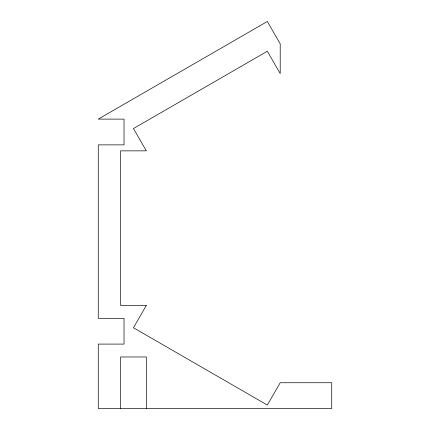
<?xml version="1.0" encoding="UTF-8"?>
<svg xmlns="http://www.w3.org/2000/svg" width="430" height="430" viewBox="0 0 430 430"><rect width="100%" height="100%" fill="white"/><g stroke="black" fill="none" stroke-linecap="round" stroke-linejoin="round"><path stroke-width="0.64" d="M146.334 408.5L146.334 356.97L120.572 356.97L120.572 408.5M146.334 305.44L133.456 327.757L267.331 405.049L280.209 382.738L331.74 382.738L331.74 408.5L98.26 408.5L98.26 344.091L124.023 344.091L124.023 318.324L98.26 318.324L98.26 144.878L124.023 144.878L124.023 119.115L98.26 119.115L267.331 21.5L280.209 43.812L280.209 73.562L267.331 51.251L133.456 128.543L146.334 150.855L120.572 150.855L120.572 305.44L146.334 305.44"/></g></svg>
